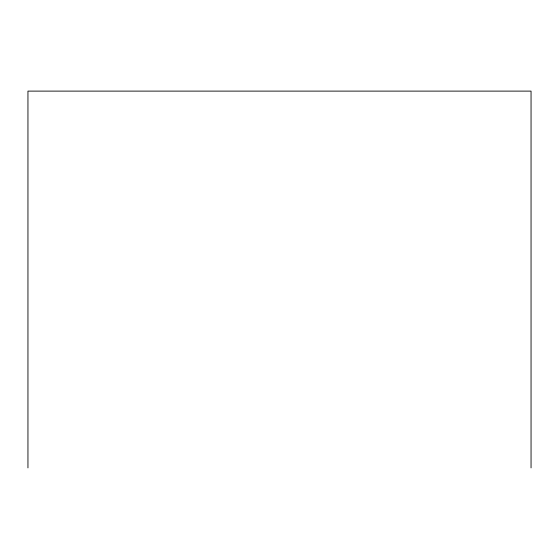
<?xml version="1.0" encoding="UTF-8"?>
<svg xmlns="http://www.w3.org/2000/svg" width="559" height="559" viewBox="0 0 559 559"><rect width="100%" height="100%" fill="white"/><g stroke="black" fill="none" stroke-linecap="round" stroke-linejoin="round"><path stroke-width="0.84" d="M531.05 467.89L531.05 91.11L27.95 91.11L27.95 467.89"/></g></svg>
